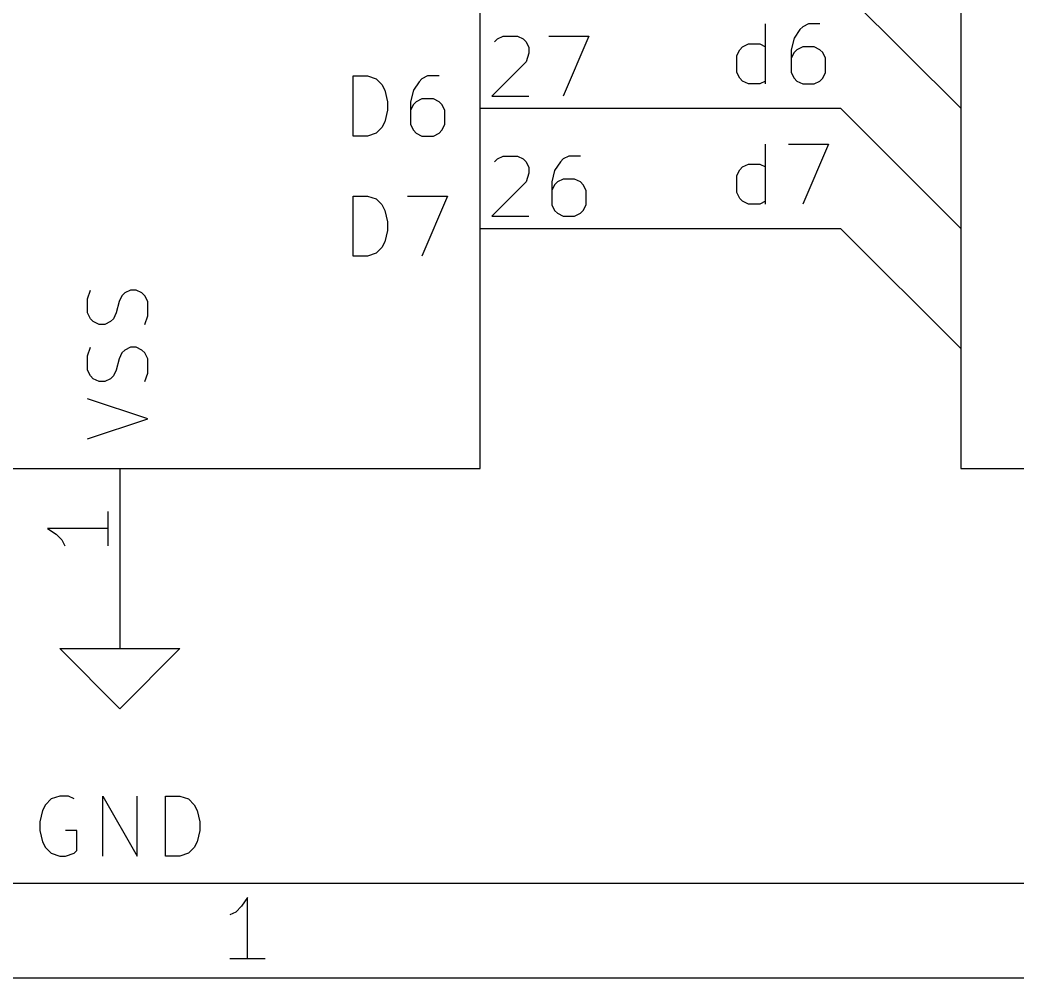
# Model space of a CAD drawing. Header units: millimetres. Extents: x 10 to 287, y -200 to -10.
# Drawn here: x 30.91 to 51.99, y -200.01 to -179.74 of the extents above; entities that cross this region are included whole.
import ezdxf

# ---------------------------------------------------------------- set-up
doc = ezdxf.new("R2010")
doc.units = ezdxf.units.MM
for name, color, linetype in [('BLUE', 174, 'CONTINUOUS'), ('GREENSIXTYFIVE', 129, 'CONTINUOUS'), ('LIGHTGREEN', 92, 'CONTINUOUS'), ('LIGHTRED', 12, 'CONTINUOUS'), ('RED', 14, 'CONTINUOUS'), ('REDSIX', 19, 'CONTINUOUS'), ('WHITE', 250, 'CONTINUOUS')]:
    doc.layers.add(name, color=color, linetype=linetype)

msp = doc.modelspace()

# ---------------------------------------------------------------- linework, layer by layer
at = {"layer": 'BLUE', "linetype": 'CONTINUOUS'}
for p, q in [((50.8, -168.91), (50.8, -189.23)), ((50.8, -189.23), (92.71, -189.23))]:
    msp.add_line(p, q, dxfattribs=at)
at = {"layer": 'GREENSIXTYFIVE', "linetype": 'CONTINUOUS'}
for p, q in [((37.9548, -182.1975), (37.9548, -180.9275)), ((37.9548, -180.9275), (38.2572, -180.9275)), ((37.9548, -182.1975), (37.9548, -180.9275)), ((37.9548, -180.9275), (38.2572, -180.9275)), ((38.2572, -180.9275), (38.4386, -180.988)), ((38.2572, -180.9275), (38.4386, -180.988)), ((38.4386, -180.988), (38.5596, -181.109)), ((38.4386, -180.988), (38.5596, -181.109)), ((39.3458, -181.0485), (39.2248, -181.2299)), ((39.3458, -181.0485), (39.2248, -181.2299)), ((39.4063, -180.988), (39.3458, -181.0485)), ((39.4063, -180.988), (39.3458, -181.0485)), ((39.5272, -180.9275), (39.4063, -180.988)), ((39.5272, -180.9275), (39.4063, -180.988)), ((39.7691, -180.9275), (39.5272, -180.9275)), ((39.7691, -180.9275), (39.5272, -180.9275)), ((38.5596, -181.109), (38.6201, -181.2299)), ((38.5596, -181.109), (38.6201, -181.2299)), ((38.6201, -181.2299), (38.6805, -181.4718)), ((38.6201, -181.2299), (38.6805, -181.4718)), ((39.2248, -181.2299), (39.1644, -181.4718)), ((39.2248, -181.2299), (39.1644, -181.4718)), ((38.6805, -181.4718), (38.6805, -181.6532)), ((38.6805, -181.4718), (38.6805, -181.6532)), ((39.1644, -181.4718), (39.1644, -181.9556)), ((39.1644, -181.4718), (39.1644, -181.9556)), ((39.2853, -181.4718), (39.2248, -181.5323)), ((39.2853, -181.4718), (39.2248, -181.5323)), ((39.4063, -181.4113), (39.2853, -181.4718)), ((39.4063, -181.4113), (39.2853, -181.4718)), ((39.6482, -181.4113), (39.4063, -181.4113)), ((39.6482, -181.4113), (39.4063, -181.4113)), ((39.7691, -181.4718), (39.6482, -181.4113)), ((39.7691, -181.4718), (39.6482, -181.4113)), ((39.8296, -181.5323), (39.7691, -181.4718)), ((39.8296, -181.5323), (39.7691, -181.4718)), ((38.6805, -181.6532), (38.6201, -181.8951)), ((38.6805, -181.6532), (38.6201, -181.8951)), ((39.2248, -181.5323), (39.1644, -181.6532)), ((39.2248, -181.5323), (39.1644, -181.6532)), ((39.8901, -181.6532), (39.8296, -181.5323)), ((39.8901, -181.6532), (39.8296, -181.5323)), ((39.8901, -181.9556), (39.8901, -181.6532)), ((39.8901, -181.9556), (39.8901, -181.6532)), ((38.6201, -181.8951), (38.5596, -182.0161)), ((38.6201, -181.8951), (38.5596, -182.0161)), ((38.4386, -182.1371), (38.2572, -182.1975)), ((38.4386, -182.1371), (38.2572, -182.1975)), ((38.5596, -182.0161), (38.4386, -182.1371)), ((38.5596, -182.0161), (38.4386, -182.1371)), ((39.1644, -181.9556), (39.2248, -182.0766)), ((39.1644, -181.9556), (39.2248, -182.0766)), ((39.2248, -182.0766), (39.2853, -182.1371)), ((39.2248, -182.0766), (39.2853, -182.1371)), ((39.2853, -182.1371), (39.4063, -182.1975)), ((39.2853, -182.1371), (39.4063, -182.1975)), ((39.6482, -182.1975), (39.7691, -182.1371)), ((39.6482, -182.1975), (39.7691, -182.1371)), ((39.7691, -182.1371), (39.8296, -182.0766)), ((39.7691, -182.1371), (39.8296, -182.0766)), ((39.8296, -182.0766), (39.8901, -181.9556)), ((39.8296, -182.0766), (39.8901, -181.9556)), ((38.2572, -182.1975), (37.9548, -182.1975)), ((38.2572, -182.1975), (37.9548, -182.1975)), ((39.4063, -182.1975), (39.6482, -182.1975)), ((39.4063, -182.1975), (39.6482, -182.1975)), ((37.9548, -184.7375), (37.9548, -183.4675)), ((37.9548, -183.4675), (38.2572, -183.4675)), ((37.9548, -184.7375), (37.9548, -183.4675)), ((37.9548, -183.4675), (38.2572, -183.4675)), ((38.2572, -183.4675), (38.4386, -183.528)), ((38.2572, -183.4675), (38.4386, -183.528)), ((38.4386, -183.528), (38.5596, -183.649)), ((38.4386, -183.528), (38.5596, -183.649)), ((39.1039, -183.4675), (39.9505, -183.4675)), ((39.1039, -183.4675), (39.9505, -183.4675)), ((39.9505, -183.4675), (39.4063, -184.7375)), ((39.9505, -183.4675), (39.4063, -184.7375)), ((38.5596, -183.649), (38.6201, -183.7699)), ((38.5596, -183.649), (38.6201, -183.7699)), ((38.6201, -183.7699), (38.6805, -184.0118)), ((38.6201, -183.7699), (38.6805, -184.0118)), ((38.6805, -184.0118), (38.6805, -184.1932)), ((38.6805, -184.0118), (38.6805, -184.1932)), ((38.6805, -184.1932), (38.6201, -184.4351)), ((38.6805, -184.1932), (38.6201, -184.4351)), ((38.6201, -184.4351), (38.5596, -184.5561)), ((38.6201, -184.4351), (38.5596, -184.5561)), ((38.4386, -184.6771), (38.2572, -184.7375)), ((38.4386, -184.6771), (38.2572, -184.7375)), ((38.5596, -184.5561), (38.4386, -184.6771)), ((38.5596, -184.5561), (38.4386, -184.6771)), ((38.2572, -184.7375), (37.9548, -184.7375)), ((38.2572, -184.7375), (37.9548, -184.7375)), ((32.3375, -185.6377), (32.398, -185.4562)), ((32.3375, -185.6377), (32.398, -185.4562)), ((33.1237, -185.5167), (33.0632, -185.5772)), ((33.1237, -185.5167), (33.0632, -185.5772)), ((33.2447, -185.4562), (33.1237, -185.5167)), ((33.2447, -185.4562), (33.1237, -185.5167)), ((33.3656, -185.4562), (33.2447, -185.4562)), ((33.3656, -185.4562), (33.2447, -185.4562)), ((33.4866, -185.5167), (33.3656, -185.4562)), ((33.4866, -185.5167), (33.3656, -185.4562)), ((33.5471, -185.5772), (33.4866, -185.5167)), ((33.5471, -185.5772), (33.4866, -185.5167)), ((32.3375, -185.94), (32.3375, -185.6377)), ((32.3375, -185.94), (32.3375, -185.6377)), ((33.0028, -185.6981), (32.9423, -185.94)), ((33.0028, -185.6981), (32.9423, -185.94)), ((33.0632, -185.5772), (33.0028, -185.6981)), ((33.0632, -185.5772), (33.0028, -185.6981)), ((33.6075, -185.6981), (33.5471, -185.5772)), ((33.6075, -185.6981), (33.5471, -185.5772)), ((33.6075, -186.0005), (33.6075, -185.6981)), ((33.6075, -186.0005), (33.6075, -185.6981)), ((32.398, -186.061), (32.3375, -185.94)), ((32.398, -186.061), (32.3375, -185.94)), ((32.9423, -185.94), (32.8818, -186.061)), ((32.9423, -185.94), (32.8818, -186.061)), ((32.4585, -186.1215), (32.398, -186.061)), ((32.4585, -186.1215), (32.398, -186.061)), ((32.5794, -186.1819), (32.4585, -186.1215)), ((32.5794, -186.1819), (32.4585, -186.1215)), ((32.8213, -186.1215), (32.7004, -186.1819)), ((32.8213, -186.1215), (32.7004, -186.1819)), ((32.8818, -186.061), (32.8213, -186.1215)), ((32.8818, -186.061), (32.8213, -186.1215)), ((33.5471, -186.1819), (33.6075, -186.0005)), ((33.5471, -186.1819), (33.6075, -186.0005)), ((32.7004, -186.1819), (32.5794, -186.1819)), ((32.7004, -186.1819), (32.5794, -186.1819)), ((32.3375, -186.8472), (32.398, -186.6657)), ((32.3375, -186.8472), (32.398, -186.6657)), ((33.0632, -186.7867), (33.0028, -186.9076)), ((33.0632, -186.7867), (33.0028, -186.9076)), ((33.1237, -186.7262), (33.0632, -186.7867)), ((33.1237, -186.7262), (33.0632, -186.7867)), ((33.2447, -186.6657), (33.1237, -186.7262)), ((33.2447, -186.6657), (33.1237, -186.7262)), ((33.3656, -186.6657), (33.2447, -186.6657)), ((33.3656, -186.6657), (33.2447, -186.6657)), ((33.4866, -186.7262), (33.3656, -186.6657)), ((33.4866, -186.7262), (33.3656, -186.6657)), ((33.5471, -186.7867), (33.4866, -186.7262)), ((33.5471, -186.7867), (33.4866, -186.7262)), ((33.6075, -186.9076), (33.5471, -186.7867)), ((33.6075, -186.9076), (33.5471, -186.7867)), ((32.3375, -187.1495), (32.3375, -186.8472)), ((32.3375, -187.1495), (32.3375, -186.8472)), ((33.0028, -186.9076), (32.9423, -187.1495)), ((33.0028, -186.9076), (32.9423, -187.1495)), ((33.6075, -187.21), (33.6075, -186.9076)), ((33.6075, -187.21), (33.6075, -186.9076)), ((32.398, -187.2705), (32.3375, -187.1495)), ((32.398, -187.2705), (32.3375, -187.1495)), ((32.9423, -187.1495), (32.8818, -187.2705)), ((32.9423, -187.1495), (32.8818, -187.2705)), ((33.5471, -187.3914), (33.6075, -187.21)), ((33.5471, -187.3914), (33.6075, -187.21)), ((32.4585, -187.331), (32.398, -187.2705)), ((32.4585, -187.331), (32.398, -187.2705)), ((32.5794, -187.3914), (32.4585, -187.331)), ((32.5794, -187.3914), (32.4585, -187.331)), ((32.7004, -187.3914), (32.5794, -187.3914)), ((32.7004, -187.3914), (32.5794, -187.3914)), ((32.8213, -187.331), (32.7004, -187.3914)), ((32.8213, -187.331), (32.7004, -187.3914)), ((32.8818, -187.2705), (32.8213, -187.331)), ((32.8818, -187.2705), (32.8213, -187.331)), ((33.6075, -188.1777), (32.3375, -187.7543)), ((33.6075, -188.1777), (32.3375, -187.7543)), ((32.3375, -188.601), (33.6075, -188.1777)), ((32.3375, -188.601), (33.6075, -188.1777)), ((31.5686, -196.2197), (31.4476, -196.3407)), ((31.5686, -196.2197), (31.4476, -196.3407)), ((31.75, -196.1592), (31.5686, -196.2197)), ((31.75, -196.1592), (31.5686, -196.2197)), ((31.9314, -196.1592), (31.75, -196.1592)), ((31.9314, -196.1592), (31.75, -196.1592)), ((32.0524, -196.2197), (31.9314, -196.1592)), ((32.0524, -196.2197), (31.9314, -196.1592)), ((32.6571, -197.4292), (32.6571, -196.1592)), ((32.6571, -196.1592), (33.3828, -197.4292)), ((32.6571, -197.4292), (32.6571, -196.1592)), ((32.6571, -196.1592), (33.3828, -197.4292)), ((33.3828, -197.4292), (33.3828, -196.1592)), ((33.3828, -197.4292), (33.3828, -196.1592)), ((33.9876, -197.4292), (33.9876, -196.1592)), ((33.9876, -196.1592), (34.29, -196.1592)), ((33.9876, -197.4292), (33.9876, -196.1592)), ((33.9876, -196.1592), (34.29, -196.1592)), ((34.29, -196.1592), (34.4714, -196.2197)), ((34.29, -196.1592), (34.4714, -196.2197)), ((34.4714, -196.2197), (34.5924, -196.3407)), ((34.4714, -196.2197), (34.5924, -196.3407)), ((31.3871, -196.4616), (31.3267, -196.7035)), ((31.3871, -196.4616), (31.3267, -196.7035)), ((31.4476, -196.3407), (31.3871, -196.4616)), ((31.4476, -196.3407), (31.3871, -196.4616)), ((34.5924, -196.3407), (34.6529, -196.4616)), ((34.5924, -196.3407), (34.6529, -196.4616)), ((34.6529, -196.4616), (34.7133, -196.7035)), ((34.6529, -196.4616), (34.7133, -196.7035)), ((31.3267, -196.7035), (31.3267, -196.8849)), ((31.3267, -196.7035), (31.3267, -196.8849)), ((34.7133, -196.7035), (34.7133, -196.8849)), ((34.7133, -196.7035), (34.7133, -196.8849)), ((31.3267, -196.8849), (31.3871, -197.1268)), ((31.3267, -196.8849), (31.3871, -197.1268)), ((32.1128, -196.8849), (31.8709, -196.8849)), ((32.1128, -196.8849), (31.8709, -196.8849)), ((32.1128, -197.3083), (32.1128, -196.8849)), ((32.1128, -197.3083), (32.1128, -196.8849)), ((34.7133, -196.8849), (34.6529, -197.1268)), ((34.7133, -196.8849), (34.6529, -197.1268)), ((31.3871, -197.1268), (31.4476, -197.2478)), ((31.3871, -197.1268), (31.4476, -197.2478)), ((34.6529, -197.1268), (34.5924, -197.2478)), ((34.6529, -197.1268), (34.5924, -197.2478)), ((31.4476, -197.2478), (31.5686, -197.3688)), ((31.4476, -197.2478), (31.5686, -197.3688)), ((32.0524, -197.3688), (32.1128, -197.3083)), ((32.0524, -197.3688), (32.1128, -197.3083)), ((34.5924, -197.2478), (34.4714, -197.3688)), ((34.5924, -197.2478), (34.4714, -197.3688)), ((31.5686, -197.3688), (31.75, -197.4292)), ((31.5686, -197.3688), (31.75, -197.4292)), ((31.75, -197.4292), (31.8709, -197.4292)), ((31.75, -197.4292), (31.8709, -197.4292)), ((31.8709, -197.4292), (32.0524, -197.3688)), ((31.8709, -197.4292), (32.0524, -197.3688)), ((34.29, -197.4292), (33.9876, -197.4292)), ((34.29, -197.4292), (33.9876, -197.4292)), ((34.4714, -197.3688), (34.29, -197.4292)), ((34.4714, -197.3688), (34.29, -197.4292))]:
    msp.add_line(p, q, dxfattribs=at)
at = {"layer": 'LIGHTGREEN', "linetype": 'CONTINUOUS'}
for p, q in [((48.26, -179.07), (50.8, -181.61)), ((43.18, -181.61), (48.26, -181.61)), ((48.26, -181.61), (50.8, -184.15)), ((43.18, -184.15), (48.26, -184.15)), ((48.26, -184.15), (50.8, -186.69))]:
    msp.add_line(p, q, dxfattribs=at)
at = {"layer": 'LIGHTRED', "linetype": 'CONTINUOUS'}
for p, q in [((40.9424, -180.2039), (41.0028, -180.1434)), ((40.9424, -180.2039), (41.0028, -180.1434)), ((41.0028, -180.1434), (41.1238, -180.0829)), ((41.0028, -180.1434), (41.1238, -180.0829)), ((41.1238, -180.0829), (41.4262, -180.0829)), ((41.1238, -180.0829), (41.4262, -180.0829)), ((41.4262, -180.0829), (41.5471, -180.1434)), ((41.4262, -180.0829), (41.5471, -180.1434)), ((41.5471, -180.1434), (41.6076, -180.2039)), ((41.5471, -180.1434), (41.6076, -180.2039)), ((41.6076, -180.2039), (41.6681, -180.3248)), ((41.6076, -180.2039), (41.6681, -180.3248)), ((42.0914, -180.0829), (42.938, -180.0829)), ((42.0914, -180.0829), (42.938, -180.0829)), ((42.938, -180.0829), (42.3938, -181.3529)), ((42.938, -180.0829), (42.3938, -181.3529)), ((41.6681, -180.4458), (41.6076, -180.6272)), ((41.6681, -180.4458), (41.6076, -180.6272)), ((41.6681, -180.3248), (41.6681, -180.4458)), ((41.6681, -180.3248), (41.6681, -180.4458)), ((41.6076, -180.6272), (40.8819, -181.3529)), ((41.6076, -180.6272), (40.8819, -181.3529)), ((40.8819, -181.3529), (41.6681, -181.3529)), ((40.8819, -181.3529), (41.6681, -181.3529)), ((40.9424, -182.7439), (41.0028, -182.6834)), ((40.9424, -182.7439), (41.0028, -182.6834)), ((41.0028, -182.6834), (41.1238, -182.6229)), ((41.0028, -182.6834), (41.1238, -182.6229)), ((41.1238, -182.6229), (41.4262, -182.6229)), ((41.1238, -182.6229), (41.4262, -182.6229)), ((41.4262, -182.6229), (41.5471, -182.6834)), ((41.4262, -182.6229), (41.5471, -182.6834)), ((41.5471, -182.6834), (41.6076, -182.7439)), ((41.5471, -182.6834), (41.6076, -182.7439)), ((41.6076, -182.7439), (41.6681, -182.8648)), ((41.6076, -182.7439), (41.6681, -182.8648)), ((42.3333, -182.7439), (42.2123, -182.9253)), ((42.3333, -182.7439), (42.2123, -182.9253)), ((42.3938, -182.6834), (42.3333, -182.7439)), ((42.3938, -182.6834), (42.3333, -182.7439)), ((42.5147, -182.6229), (42.3938, -182.6834)), ((42.5147, -182.6229), (42.3938, -182.6834)), ((42.7566, -182.6229), (42.5147, -182.6229)), ((42.7566, -182.6229), (42.5147, -182.6229)), ((41.6681, -182.9858), (41.6076, -183.1672)), ((41.6681, -182.9858), (41.6076, -183.1672)), ((41.6681, -182.8648), (41.6681, -182.9858)), ((41.6681, -182.8648), (41.6681, -182.9858)), ((42.2123, -182.9253), (42.1519, -183.1672)), ((42.2123, -182.9253), (42.1519, -183.1672)), ((41.6076, -183.1672), (40.8819, -183.8929)), ((41.6076, -183.1672), (40.8819, -183.8929)), ((42.1519, -183.1672), (42.1519, -183.651)), ((42.1519, -183.1672), (42.1519, -183.651)), ((42.2728, -183.1672), (42.2123, -183.2277)), ((42.2728, -183.1672), (42.2123, -183.2277)), ((42.3938, -183.1067), (42.2728, -183.1672)), ((42.3938, -183.1067), (42.2728, -183.1672)), ((42.6357, -183.1067), (42.3938, -183.1067)), ((42.6357, -183.1067), (42.3938, -183.1067)), ((42.7566, -183.1672), (42.6357, -183.1067)), ((42.7566, -183.1672), (42.6357, -183.1067)), ((42.8171, -183.2277), (42.7566, -183.1672)), ((42.8171, -183.2277), (42.7566, -183.1672)), ((42.2123, -183.2277), (42.1519, -183.3486)), ((42.2123, -183.2277), (42.1519, -183.3486)), ((42.8776, -183.3486), (42.8171, -183.2277)), ((42.8776, -183.3486), (42.8171, -183.2277)), ((42.8776, -183.651), (42.8776, -183.3486)), ((42.8776, -183.651), (42.8776, -183.3486)), ((42.1519, -183.651), (42.2123, -183.772)), ((42.1519, -183.651), (42.2123, -183.772)), ((42.2123, -183.772), (42.2728, -183.8325)), ((42.2123, -183.772), (42.2728, -183.8325)), ((42.2728, -183.8325), (42.3938, -183.8929)), ((42.2728, -183.8325), (42.3938, -183.8929)), ((42.6357, -183.8929), (42.7566, -183.8325)), ((42.6357, -183.8929), (42.7566, -183.8325)), ((42.7566, -183.8325), (42.8171, -183.772)), ((42.7566, -183.8325), (42.8171, -183.772)), ((42.8171, -183.772), (42.8776, -183.651)), ((42.8171, -183.772), (42.8776, -183.651)), ((40.8819, -183.8929), (41.6681, -183.8929)), ((40.8819, -183.8929), (41.6681, -183.8929)), ((42.3938, -183.8929), (42.6357, -183.8929)), ((42.3938, -183.8929), (42.6357, -183.8929)), ((32.7629, -190.137), (32.7629, -190.8627)), ((32.7629, -190.137), (32.7629, -190.8627)), ((32.7629, -190.4999), (31.4929, -190.4999)), ((31.4929, -190.4999), (31.6744, -190.6208)), ((32.7629, -190.4999), (31.4929, -190.4999)), ((31.4929, -190.4999), (31.6744, -190.6208)), ((31.6744, -190.6208), (31.7953, -190.7418)), ((31.6744, -190.6208), (31.7953, -190.7418)), ((31.7953, -190.7418), (31.8558, -190.8627)), ((31.7953, -190.7418), (31.8558, -190.8627))]:
    msp.add_line(p, q, dxfattribs=at)
at = {"layer": 'RED', "linetype": 'CONTINUOUS'}
for p, q in [((40.64, -189.23), (40.64, -118.11)), ((40.64, -181.61), (43.18, -181.61)), ((40.64, -181.61), (43.18, -181.61)), ((40.64, -184.15), (43.18, -184.15)), ((40.64, -184.15), (43.18, -184.15)), ((25.4, -189.23), (40.64, -189.23)), ((33.02, -189.23), (33.02, -191.77)), ((33.02, -189.23), (33.02, -191.77)), ((33.02, -191.77), (33.02, -193.04)), ((33.02, -194.31), (31.75, -193.04)), ((31.75, -193.04), (33.02, -193.04)), ((33.02, -193.04), (34.29, -193.04)), ((34.29, -193.04), (33.02, -194.31)), ((285.0022, -198.0072), (12, -198.0072)), ((35.7176, -198.3009), (35.5938, -198.4866)), ((35.7176, -199.6009), (35.7176, -198.3009)), ((35.5938, -198.4866), (35.47, -198.6104)), ((35.47, -198.6104), (35.3462, -198.6723)), ((36.089, -199.6009), (35.3462, -199.6009)), ((287.0022, -200.0072), (10, -200.0072))]:
    msp.add_line(p, q, dxfattribs=at)
at = {"layer": 'REDSIX', "linetype": 'CONTINUOUS'}
for p, q in [((46.671, -181.0969), (46.671, -179.8269)), ((47.5781, -179.8269), (47.4572, -179.8874)), ((47.82, -179.8269), (47.5781, -179.8269)), ((47.3967, -179.9479), (47.2757, -180.1293)), ((47.4572, -179.8874), (47.3967, -179.9479)), ((46.1872, -180.3107), (46.3082, -180.2503)), ((46.3082, -180.2503), (46.5501, -180.2503)), ((46.5501, -180.2503), (46.671, -180.3107)), ((47.2757, -180.1293), (47.2153, -180.3712)), ((46.0663, -180.4922), (46.1267, -180.3712)), ((46.1267, -180.3712), (46.1872, -180.3107)), ((47.2153, -180.3712), (47.2153, -180.855)), ((47.2757, -180.4317), (47.2153, -180.5526)), ((47.3362, -180.3712), (47.2757, -180.4317)), ((47.4572, -180.3107), (47.3362, -180.3712)), ((47.6991, -180.3107), (47.4572, -180.3107)), ((47.82, -180.3712), (47.6991, -180.3107)), ((47.8805, -180.4317), (47.82, -180.3712)), ((47.941, -180.5526), (47.8805, -180.4317)), ((46.0663, -180.855), (46.0663, -180.4922)), ((47.941, -180.855), (47.941, -180.5526)), ((46.1267, -180.976), (46.0663, -180.855)), ((47.2153, -180.855), (47.2757, -180.976)), ((47.8805, -180.976), (47.941, -180.855)), ((46.1872, -181.0365), (46.1267, -180.976)), ((46.3082, -181.0969), (46.1872, -181.0365)), ((46.5501, -181.0969), (46.3082, -181.0969)), ((46.671, -181.0365), (46.5501, -181.0969)), ((47.2757, -180.976), (47.3362, -181.0365)), ((47.3362, -181.0365), (47.4572, -181.0969)), ((47.4572, -181.0969), (47.6991, -181.0969)), ((47.6991, -181.0969), (47.82, -181.0365)), ((47.82, -181.0365), (47.8805, -180.976)), ((46.671, -183.6369), (46.671, -182.3669)), ((47.1548, -182.3669), (48.0014, -182.3669)), ((48.0014, -182.3669), (47.4572, -183.6369)), ((46.1872, -182.8507), (46.3082, -182.7903)), ((46.3082, -182.7903), (46.5501, -182.7903)), ((46.5501, -182.7903), (46.671, -182.8507)), ((46.0663, -183.0322), (46.1267, -182.9112)), ((46.1267, -182.9112), (46.1872, -182.8507)), ((46.0663, -183.395), (46.0663, -183.0322)), ((46.1267, -183.516), (46.0663, -183.395)), ((46.1872, -183.5765), (46.1267, -183.516)), ((46.3082, -183.6369), (46.1872, -183.5765)), ((46.671, -183.5765), (46.5501, -183.6369)), ((46.5501, -183.6369), (46.3082, -183.6369))]:
    msp.add_line(p, q, dxfattribs=at)
at = {"layer": 'WHITE', "linetype": 'CONTINUOUS'}
for p, q in [((40.64, -189.23), (40.64, -118.11)), ((25.4, -189.23), (40.64, -189.23))]:
    msp.add_line(p, q, dxfattribs=at)

doc.saveas('drawing.dxf')
